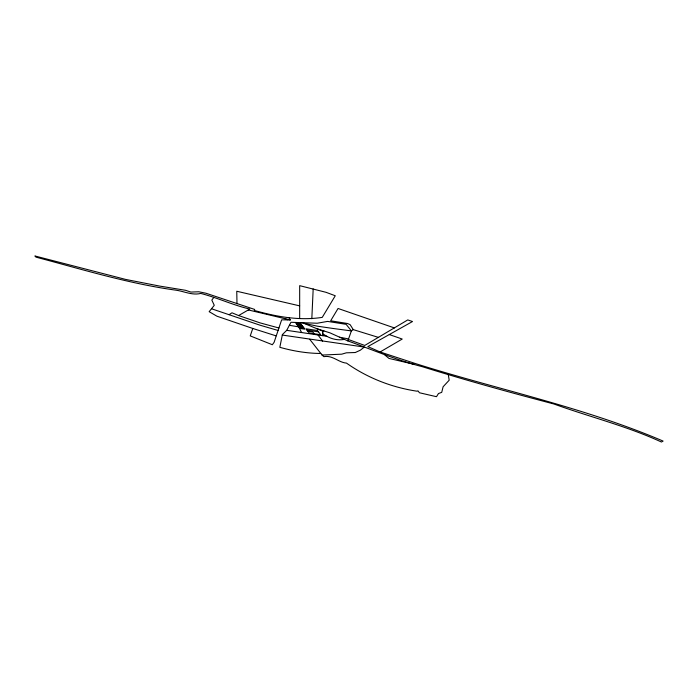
<?xml version="1.0" encoding="UTF-8"?>
<svg xmlns="http://www.w3.org/2000/svg" width="698" height="698" viewBox="0 0 698 698"><rect width="100%" height="100%" fill="white"/><g stroke="black" fill="none" stroke-linecap="round" stroke-linejoin="round"><path stroke-width="1.05" d="M299.669 318.358L299.678 285.656L326.062 292.322L335.267 295.76L322.249 317.372C299.433 320.94 276.251 316.665 254.273 310.427L254.683 309.441L205.936 293.23L198.764 291.773L190.894 292.069L185.485 290.289L159.441 286.049L125.596 279.409L34.9 255.974L36.034 257.161C82.347 269.393 128.441 283.632 176.062 290.194C184.307 291.389 192.255 295.559 200.745 293.43C217.305 297.662 233.01 305.174 249.832 309.066L238.603 315.557L231.989 312.8L229.153 314.667M311.823 318.733L313.184 288.893M348.354 339.498L364.749 345.449L407.754 319.928L412.509 321.525L367.837 346.601L380.096 351.975L415.301 363.518C497.814 389.615 583.249 406.986 663.1 441.075L661.451 442.026C626.725 426.042 589.749 416.95 553.846 403.976C509.793 392.381 465.74 380.262 422.229 366.668C396.656 360.151 372.575 349.811 347.848 340.912L351.391 330.904L346.147 324.334L327.58 321.412L317.206 323.235L290.97 322.284L286.712 330.337L282.393 334.578L279.828 347.307C293.134 351.059 306.989 353.389 320.827 353.467M290.098 319.911L281.643 319.841L274.096 342.343L272.342 344.733L250.25 335.904L252.772 328.461L216.869 316.177L209.164 311.683L214.269 305.314L211.826 300.096L213.588 297.732M322.755 332.039L323.977 330.957L329.988 332.859L347.848 340.912L348.555 338.914L339.49 337.221M378.63 337.457L353.275 329.631L351.391 330.904L333.295 328.505L317.389 326.193L301.3 322.712M380.096 351.975L402.223 339.045L389.292 334.56M309.694 339.263L322.075 355.064L341.723 354.174L346.356 352.822L355.265 352.525L360.325 350.213L364.312 347.081L282.289 335.057M343.774 339.49C336.174 340.755 328.837 338.19 322.764 333.714M296.423 323.907L301.361 324.64M297.121 324.814L302.06 325.547M297.819 325.722L302.766 326.455M298.517 326.629L303.464 327.362M299.215 327.536L304.162 328.261M306.989 330.128L318.48 331.829M307.827 331.218L312.774 331.951L314.17 333.766M286.712 330.337L326.839 336.279M288.911 317.747L290.473 319.998L248.279 309.938M289.373 325.303L298.709 326.873L301.615 332.545M299.669 305.864L236.762 291.249L236.988 303.726M414.499 364.4L388.978 358.432L384.903 355.046M278.973 328.008L260.118 322.895L238.603 315.557M276.024 335.843L252.772 328.461M278.153 330.486L260.467 325.338L211.913 308.9M316.421 328.505L323.977 330.957M394.431 327.938L338.05 308.472L330.66 320.792L347.56 323.514L350.143 324.692L353.275 329.631M304.485 323.584L322.746 331.114L322.773 335.677M284.871 318.62L287.428 319.806M322.075 355.064L323.863 356.652C332.745 355.02 338.451 362.463 346.505 363.117C367.48 377.923 391.822 387.469 417.195 391.22L417.884 390.828L419.498 392.773L436.486 396.7L438.484 393.541L441.729 392.346L443.108 386.762L449.189 380.209L448.291 374.608M318 334.97L322.624 341.121M300.664 323.732L295.716 323L299.922 328.444L304.86 329.168L300.664 323.732M317.45 330.494L305.96 328.793L309.231 333.033L320.722 334.726L317.45 330.494"/></g></svg>
